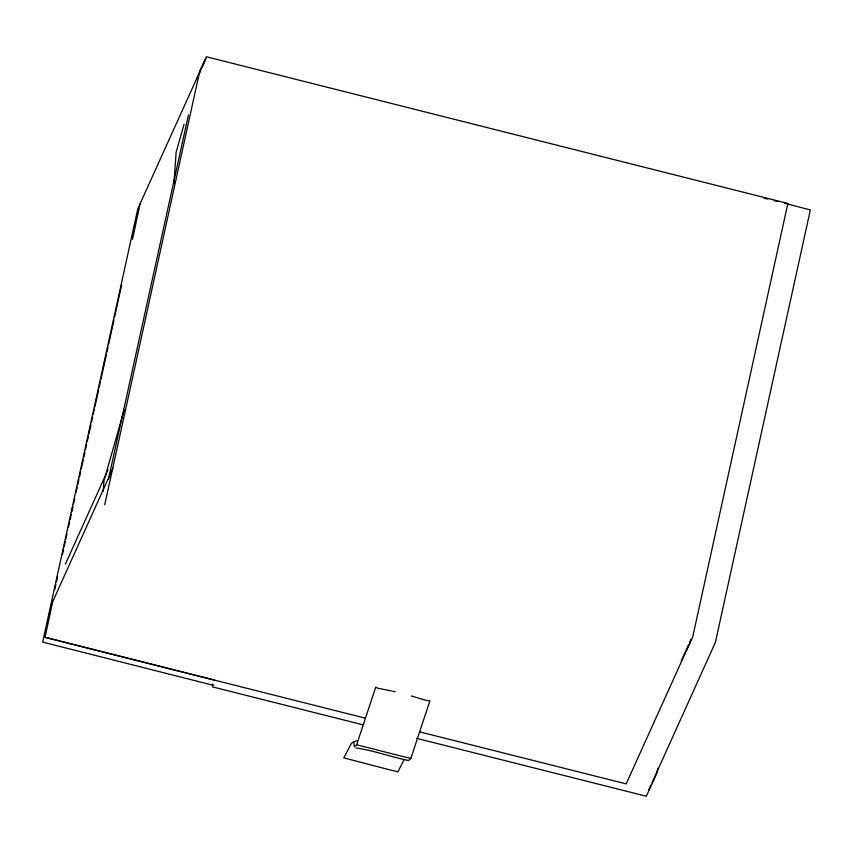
<?xml version="1.0" encoding="UTF-8"?>
<svg xmlns="http://www.w3.org/2000/svg" width="853" height="853" viewBox="0 0 853 853"><rect width="100%" height="100%" fill="white"/><g stroke="black" fill="none" stroke-linecap="round" stroke-linejoin="round"><path stroke-width="1.28" d="M103.202 491.339L103.927 480.996L124.207 409.824M173.969 183.224L176.123 152.207L184.088 124.25M48.749 616.932L49.89 611.74M54.731 589.679L55.871 584.486M56.447 581.895L57.577 576.703M62.429 554.642L63.57 549.449M64.135 546.858L65.276 541.666M65.841 539.064L66.982 533.882M68.411 527.389L69.551 522.196M70.117 519.605L71.257 514.412M71.833 511.821L72.974 506.629M73.539 504.038L74.68 498.845M76.109 492.352L77.239 487.159M77.815 484.568L78.956 479.375M79.521 476.784L80.662 471.592M81.238 469.001L83.231 459.916M83.797 457.315L84.937 452.122M85.503 449.531L86.643 444.338M87.219 441.747L88.36 436.555M88.925 433.964L90.919 424.879M91.495 422.278L92.625 417.096M93.201 414.494L94.342 409.301M94.907 406.71L98.617 389.842M99.183 387.241L100.323 382.059M100.889 379.457L106.305 354.805M106.881 352.204L108.022 347.022M108.587 344.42L114.003 319.768M114.569 317.177L121.691 284.731M140.223 203.27L132.514 239.277M108.438 479.311L188.417 115.048M212.845 684.031L212.418 686.868L363.506 724.954M657.876 768.329L656.746 773.522L646.307 796.233L416.445 738.293M356.789 740.767L353.728 741.779L354.379 746.94L356.639 744.808L375.757 687.102L377.463 688.136L391.442 690.962M356.074 747.985C373.966 750.512 391.047 757.037 408.598 760.513L410.847 758.424L429.944 700.761L426.99 700.622L411.338 695.973M196.926 78.849L198.536 75.288M199.602 72.91L200.679 70.532M202.289 66.971L206.042 58.654M65.393 564.11L108.086 469.576M113.001 468.105L52.801 601.429L44.985 637.372L365.265 718.151M685.055 652.47L681.174 660.915M686.132 650.093L688.275 645.337M689.885 641.776L690.962 639.398M690.333 641.936L626.166 783.886L419.484 731.821M648.802 789.846L650.988 785.016M652.087 782.596L715.379 642.426L810.35 209.945L784.621 203.249M763.904 198.237L767.988 199.058M403.864 760.087L397.882 771.837C379.948 767.455 361.619 762.411 343.78 757.922L351.425 743.326L353.728 741.779M204.507 61.32L137.781 208.889L42.65 642.096L213.591 685.385M686.089 651.319L692.679 637.116L787.873 203.451L206.383 56.767L199.794 70.959L104.727 504.773M410.847 758.424C392.87 754.127 374.542 749.201 356.639 744.808M392.668 691.229L395.12 691.783M774.385 200.668L778.224 201.639M214.86 680.172L45.678 637.415"/></g></svg>
